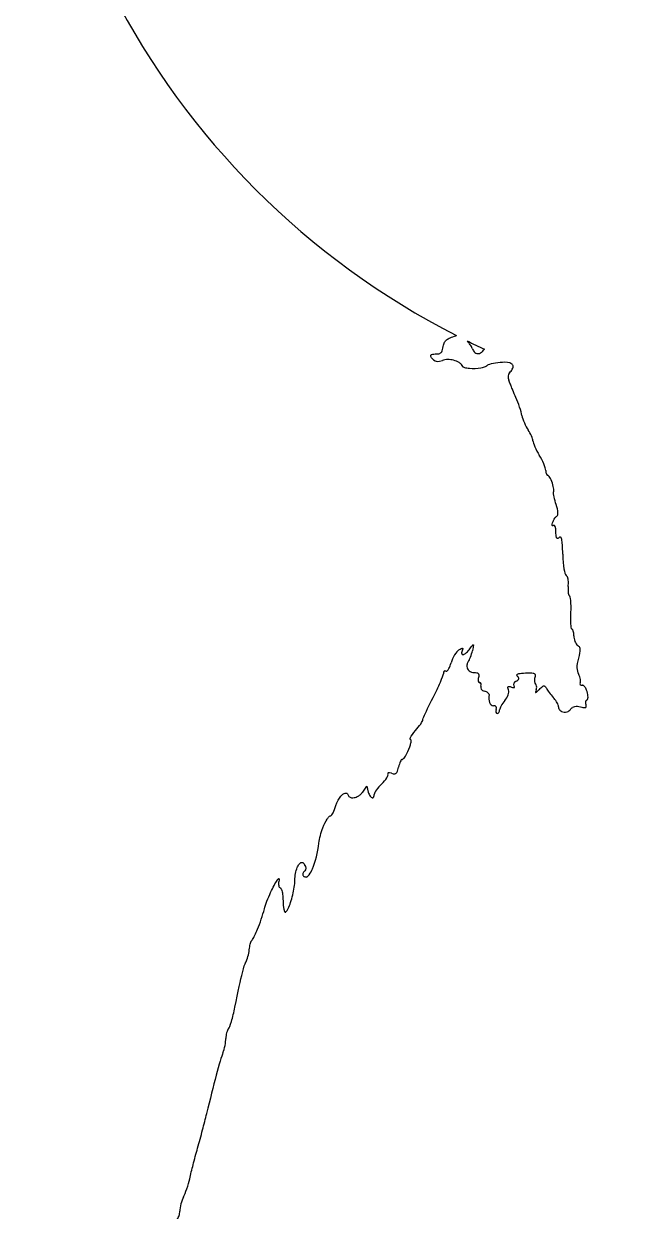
# Model space of a CAD drawing. Header units: millimetres. Extents: x -72 to 1, y -1 to 114.
# Drawn here: x -41.36 to -36.84, y 83.1 to 92.08 of the extents above; entities that cross this region are included whole.
import ezdxf

# ---------------------------------------------------------------- set-up
doc = ezdxf.new("R2010")
doc.units = ezdxf.units.MM
doc.header["$MEASUREMENT"] = 0

msp = doc.modelspace()

# ---------------------------------------------------------------- linework, layer by layer
for p, q in [((-38.0899, 89.7224), (-38.0845, 89.724)), ((-37.8765, 89.6195), (-37.8742, 89.6218)), ((-38.7946, 86.2709), (-38.7641, 86.3145)), ((-38.7641, 86.3145), (-38.7526, 86.2709))]:
    msp.add_line(p, q)
for start, end in [(-41.72332, 242.95613), (243.81221, 245.18932)]:
    msp.add_arc((-35.3564, 95.068), 6, start, end)
for centre, major_axis, ratio, start_param, end_param in [((-37.804, 89.7834), (0.1991, 0.1043), 0.20988, 3.038449, 3.251827), ((-37.9866, 89.6416), (-0.0215, 0.0356), 0.286158, 4.125029, 5.726137), ((-37.864, 90.1271), (0.3894, 0.5918), 0.233884, 3.093343, 3.454472), ((-37.7659, 89.5057), (0.0903, 0.0108), 0.145424, 1.424133, 3.024338), ((-37.6546, 89.4032), (-0.0191, 0.0474), 0.779393, 0.319367, 1.610135), ((-37.6237, 89.1958), (0.0335, -0.0947), 0.100799, 0.594293, 2.205612), ((-37.5556, 89.0676), (-0.0332, 0.0758), 0.204337, 0.73584, 2.342938), ((-37.5423, 88.9778), (0.0317, -0.0583), 0.237577, 0.408387, 2.018948), ((-37.4608, 88.852), (-0.0448, 0.0807), 0.166363, 0.287251, 1.893596), ((-37.4576, 88.7787), (0.0435, -0.0834), 0.198855, 0.360876, 1.973122), ((-37.3942, 88.7026), (-0.0006, 0.038), 0.441731, 1.534453, 3.13871), ((-37.85, 89.1234), (0.5236, -0.7648), 0.123258, 6.281659, 6.68753), ((-37.3564, 88.2118), (-0.0084, -0.0771), 0.275676, 1.946576, 3.355197), ((-37.2383, 88.1851), (0.0139, 0.2763), 0.151385, 2.006382, 3.058609), ((-37.2814, 87.8091), (-0.0211, -0.1027), 0.362636, 1.804577, 3.01101), ((-37.2242, 87.8224), (0.0076, 0.0669), 0.242101, 1.552789, 3.172478), ((-37.2372, 87.633), (-0.006, -0.1225), 0.135587, 1.551015, 3.151916), ((-37.2122, 87.4545), (0.0004, -0.0495), 0.283733, 1.537332, 3.145476), ((-37.1702, 87.4305), (-0.0145, 0.0538), 0.445376, 1.021949, 2.630473), ((-38.0901, 87.2728), (0.035, 0.0753), 0.295573, 0.423533, 2.030349), ((-37.9836, 87.315), (0.019, 0.0618), 0.1816, 3.5793, 5.177487), ((-38.26, 87.0203), (-0.0744, -0.1485), 0.081287, 1.383241, 2.984497), ((-38.1668, 87.1558), (-0.0079, 0.0314), 0.509176, 5.793593, 7.395964), ((-37.1708, 87.142), (0.0168, -0.0484), 0.316182, 0.248749, 1.864467), ((-37.9006, 87.1356), (-0.0122, -0.0373), 0.467554, 4.838371, 6.438065), ((-37.9193, 87.0718), (0.0153, 0.0244), 0.590283, 5.025936, 6.641235), ((-37.8418, 87.0683), (0.0605, 0.0099), 0.592248, 2.807319, 4.069662), ((-37.6155, 87.086), (0.0386, -0.0006), 0.702534, 2.085618, 3.568472), ((-37.4782, 87.125), (-0.006, -0.0387), 0.452646, 4.482053, 6.095931), ((-37.4989, 87.0551), (0.0089, 0.0335), 0.526942, 4.518538, 6.133081), ((-37.1241, 87.0958), (0.0284, 0.0085), 0.532829, 2.599348, 4.205475), ((-37.8749, 87.0177), (0.0365, -0.0108), 0.416969, 0.045694, 1.651918), ((-37.7802, 87.0216), (-0.035, -0.0962), 0.513238, 5.040283, 6.469605), ((-37.7493, 86.9948), (-0.0481, -0.0613), 0.549488, 1.478182, 2.783979), ((-37.3471, 86.9516), (-0.0301, 0.0429), 0.312301, 3.556973, 5.160849), ((-37.8947, 86.841), (0.1093, 0.0751), 0.317096, 5.850997, 6.715554), ((-37.768, 86.8935), (-0.0147, -0.0266), 0.540764, 4.959241, 6.577988), ((-37.7773, 86.891), (-0.001, -0.0252), 0.719288, 0.026615, 1.632111), ((-37.7216, 86.936), (0.0354, 0.05), 0.251067, 1.193397, 2.804027), ((-37.0917, 86.9379), (-0.0104, 0.0281), 0.577772, 6.27859, 7.879558), ((-38.3936, 86.7576), (-0.0532, -0.0625), 0.159571, 1.348926, 2.959466), ((-38.5092, 86.4604), (0.0137, 0.0571), 0.22854, 0.05115, 1.65393), ((-38.6583, 86.3531), (-0.0539, -0.0544), 0.266139, 1.464998, 3.081499), ((-38.5504, 86.3856), (0.0547, -0.028), 0.244692, 2.17158, 3.525382), ((-38.6516, 86.3067), (0.0539, 0.058), 0.216663, 1.306953, 2.916144), ((-39.0097, 86.1668), (-0.0255, -0.0747), 0.141783, 0.044624, 1.639517), ((-39.3261, 85.755), (0.1012, -0.0749), 0.355111, 6.141796, 7.019294), ((-39.409, 85.5867), (-0.007, -0.0417), 0.489542, 4.598514, 6.209479), ((-39.3765, 85.4601), (-0.0028, -0.0981), 0.204918, 4.84967, 6.361061), ((-39.6695, 85.0422), (-0.015, -0.0657), 0.167587, 0.550017, 2.158233), ((-39.78, 84.6175), (-0.0318, -0.1397), 0.100312, 0.15636, 1.773843), ((-39.8099, 84.4273), (0.0079, 0.055), 0.313595, 0.389693, 2.001695), ((-39.85, 84.3522), (-0.0159, -0.0745), 0.187025, 0.819032, 2.426698), ((-39.946, 83.8745), (0.1039, 0.4396), 0.04194, 0.270952, 1.662575), ((-40.1298, 83.2932), (-0.0307, -0.0992), 0.129878, 0.557989, 2.16367), ((-40.1498, 83.1506), (0.0199, 0.0749), 0.247703, 0.788833, 2.395886)]:
    msp.add_ellipse(centre, major_axis=major_axis, ratio=ratio, start_param=start_param, end_param=end_param)
for points, knots in [([(-38.1852, 89.6407), (-38.1827, 89.6545), (-38.1797, 89.6655), (-38.171, 89.6818), (-38.1661, 89.6877), (-38.153, 89.6983), (-38.1445, 89.7031), (-38.1209, 89.7131), (-38.1056, 89.7179), (-38.0899, 89.7224)], [0, 0, 0, 0, 0.00421918, 0.00421918, 0.00755973, 0.00755973, 0.01114658, 0.01114658, 0.0152225, 0.0152225, 0.0152225, 0.0152225]), ([(-38.2596, 89.5404), (-38.2678, 89.5485), (-38.2736, 89.5555), (-38.2781, 89.5637), (-38.2793, 89.5662), (-38.2801, 89.5703), (-38.2802, 89.5718), (-38.2797, 89.5745), (-38.2793, 89.5756), (-38.278, 89.5777), (-38.2771, 89.5786), (-38.2745, 89.5806), (-38.2726, 89.5815), (-38.2667, 89.5836), (-38.2618, 89.5843), (-38.2508, 89.5852), (-38.2444, 89.5852), (-38.2384, 89.585)], [0, 0, 0, 0, 0.00345773, 0.00345773, 0.0047735, 0.0047735, 0.00555529, 0.00555529, 0.00616822, 0.00616822, 0.00681425, 0.00681425, 0.00782092, 0.00782092, 0.00999199, 0.00999199, 0.01259142, 0.01259142, 0.01259142, 0.01259142]), ([(-38.2384, 89.585), (-38.2305, 89.5847), (-38.2238, 89.5852), (-38.2136, 89.588), (-38.2096, 89.5899), (-38.2025, 89.5954), (-38.1997, 89.5987), (-38.192, 89.6111), (-38.1883, 89.6235), (-38.1852, 89.6407)], [0, 0, 0, 0, 0.00237107, 0.00237107, 0.0041909, 0.0041909, 0.00592343, 0.00592343, 0.01000898, 0.01000898, 0.01000898, 0.01000898]), ([(-37.9663, 89.627), (-37.963, 89.6181), (-37.9584, 89.6091), (-37.9485, 89.5977), (-37.9441, 89.5941), (-37.935, 89.5895), (-37.9307, 89.5883), (-37.9216, 89.5877), (-37.917, 89.5883), (-37.9069, 89.5914), (-37.9016, 89.5943), (-37.8893, 89.6032), (-37.8824, 89.6106), (-37.8765, 89.6195)], [0, 0, 0, 0, 0.00285797, 0.00285797, 0.004554, 0.004554, 0.00592404, 0.00592404, 0.00730366, 0.00730366, 0.00910459, 0.00910459, 0.01186, 0.01186, 0.01186, 0.01186]), ([(-38.0387, 89.4914), (-38.0406, 89.4961), (-38.0433, 89.5004), (-38.0517, 89.5104), (-38.0583, 89.5156), (-38.0769, 89.5273), (-38.0914, 89.5333), (-38.1212, 89.5409), (-38.1363, 89.543), (-38.1657, 89.5428), (-38.1797, 89.5406), (-38.1919, 89.536)], [0, 0, 0, 0, 0.00151197, 0.00151197, 0.00391121, 0.00391121, 0.0080822, 0.0080822, 0.0118887, 0.0118887, 0.01570102, 0.01570102, 0.01570102, 0.01570102]), ([(-37.8558, 89.4964), (-37.8568, 89.4949), (-37.8582, 89.4936), (-37.8624, 89.4901), (-37.8661, 89.4883), (-37.8778, 89.4832), (-37.889, 89.4803), (-37.9281, 89.4737), (-37.9605, 89.4724), (-38.0007, 89.4755), (-38.0126, 89.4774), (-38.0254, 89.4814), (-38.0296, 89.483), (-38.0343, 89.4859), (-38.0355, 89.4869), (-38.0375, 89.489), (-38.0383, 89.4901), (-38.0387, 89.4914)], [0, 0, 0, 0, 0.00054261, 0.00054261, 0.00165502, 0.00165502, 0.00437739, 0.00437739, 0.00995433, 0.00995433, 0.01277401, 0.01277401, 0.01394765, 0.01394765, 0.01440978, 0.01440978, 0.0148038, 0.0148038, 0.0148038, 0.0148038]), ([(-37.6844, 89.4435), (-37.6767, 89.4512), (-37.6688, 89.4603), (-37.6608, 89.4746), (-37.6585, 89.48), (-37.657, 89.4888), (-37.657, 89.4922), (-37.6585, 89.4984), (-37.6597, 89.5011), (-37.6633, 89.5061), (-37.6657, 89.5084), (-37.6727, 89.5133), (-37.6778, 89.5154), (-37.7051, 89.5238), (-37.7359, 89.5221), (-37.7543, 89.5202)], [0, 0, 0, 0, 0.00324948, 0.00324948, 0.00491378, 0.00491378, 0.00594452, 0.00594452, 0.00682557, 0.00682557, 0.00781495, 0.00781495, 0.00939681, 0.00939681, 0.01639156, 0.01639156, 0.01639156, 0.01639156]), ([(-37.6726, 89.3416), (-37.6736, 89.345), (-37.6769, 89.3534), (-37.6821, 89.3661), (-37.6866, 89.3769), (-37.6908, 89.3865)], [0, 0, 0, 0, 0.001047209, 0.001047209, 0.003947623, 0.003947623, 0.003947623, 0.003947623]), ([(-37.6358, 89.2546), (-37.644, 89.2734), (-37.653, 89.294), (-37.6622, 89.3158), (-37.6714, 89.3377), (-37.6726, 89.3416)], [0, 0, 0, 0, 0.006141821, 0.006141821, 0.007404796, 0.007404796, 0.007404796, 0.007404796]), ([(-37.3513, 88.5391), (-37.3502, 88.5434), (-37.35, 88.5484), (-37.3503, 88.5646), (-37.3529, 88.5795), (-37.3614, 88.6119), (-37.3678, 88.6294), (-37.3767, 88.6471), (-37.3803, 88.6537), (-37.3858, 88.6602), (-37.3874, 88.6619), (-37.3899, 88.6635), (-37.3907, 88.6639), (-37.3922, 88.6645), (-37.3929, 88.6646), (-37.3937, 88.6646)], [0, 0, 0, 0, 0.00132979, 0.00132979, 0.00486913, 0.00486913, 0.00894684, 0.00894684, 0.01033363, 0.01033363, 0.01079827, 0.01079827, 0.01098492, 0.01098492, 0.01114825, 0.01114825, 0.01114825, 0.01114825]), ([(-37.3316, 88.4457), (-37.3377, 88.4644), (-37.3435, 88.4851), (-37.3489, 88.5107), (-37.3504, 88.5188), (-37.3517, 88.53), (-37.3521, 88.5358), (-37.3513, 88.5391)], [0, 0, 0, 0, 0.005895303, 0.005895303, 0.008102641, 0.008102641, 0.009440796, 0.009440796, 0.009440796, 0.009440796]), ([(-37.3527, 88.2876), (-37.354, 88.2868), (-37.3554, 88.286), (-37.3576, 88.2854), (-37.3584, 88.2853), (-37.3597, 88.2854), (-37.3602, 88.2855), (-37.361, 88.2859), (-37.3613, 88.2862), (-37.362, 88.2869), (-37.3622, 88.2874), (-37.3628, 88.2887), (-37.3629, 88.2897), (-37.3632, 88.2928), (-37.3629, 88.2952), (-37.3616, 88.3032), (-37.3591, 88.3107), (-37.3522, 88.3263), (-37.3477, 88.3345), (-37.3376, 88.3487), (-37.3321, 88.3548), (-37.3266, 88.3585)], [0, 0, 0, 0, 0.000448975, 0.000448975, 0.000679263, 0.000679263, 0.000826969, 0.000826969, 0.000957811, 0.000957811, 0.00111689, 0.00111689, 0.001390421, 0.001390421, 0.002039858, 0.002039858, 0.003815081, 0.003815081, 0.005637623, 0.005637623, 0.007477097, 0.007477097, 0.007477097, 0.007477097]), ([(-37.3094, 88.1963), (-37.3132, 88.1932), (-37.3165, 88.191), (-37.3205, 88.1898), (-37.3216, 88.1896), (-37.3235, 88.1897), (-37.3243, 88.1899), (-37.3258, 88.1907), (-37.3264, 88.1912), (-37.3278, 88.1927), (-37.3285, 88.1938), (-37.33, 88.197), (-37.3308, 88.1997), (-37.3329, 88.211), (-37.3336, 88.2225), (-37.3336, 88.2379)], [0, 0, 0, 0, 0.001487373, 0.001487373, 0.002038255, 0.002038255, 0.002441742, 0.002441742, 0.002848877, 0.002848877, 0.003457448, 0.003457448, 0.004608273, 0.004608273, 0.00720545, 0.00720545, 0.00720545, 0.00720545]), ([(-37.2821, 88.0704), (-37.2833, 88.1276), (-37.2854, 88.163), (-37.2905, 88.1864), (-37.2917, 88.1905), (-37.294, 88.1954), (-37.2949, 88.1969), (-37.2966, 88.1988), (-37.2974, 88.1994), (-37.2991, 88.2002), (-37.2998, 88.2004), (-37.3015, 88.2005), (-37.3024, 88.2003), (-37.3051, 88.1995), (-37.3071, 88.1982), (-37.3094, 88.1963)], [0, 0, 0, 0, 0.01715587, 0.01715587, 0.02096092, 0.02096092, 0.02292184, 0.02292184, 0.02414838, 0.02414838, 0.02513858, 0.02513858, 0.02620845, 0.02620845, 0.02862113, 0.02862113, 0.02862113, 0.02862113]), ([(-37.2127, 87.504), (-37.2129, 87.504), (-37.2131, 87.504), (-37.2136, 87.5042), (-37.2138, 87.5044), (-37.2144, 87.5049), (-37.2147, 87.5053), (-37.2156, 87.5067), (-37.2162, 87.508), (-37.2181, 87.5139), (-37.2191, 87.5207), (-37.2224, 87.5486), (-37.2229, 87.5868), (-37.2207, 87.6298)], [0, 0, 0, 0, 0.000067198, 0.000067198, 0.000149728, 0.000149728, 0.000296203, 0.000296203, 0.000656077, 0.000656077, 0.001950898, 0.001950898, 0.007567687, 0.007567687, 0.007567687, 0.007567687]), ([(-38.0673, 87.3456), (-38.0607, 87.3498), (-38.0545, 87.3535), (-38.0464, 87.3573), (-38.0439, 87.3582), (-38.0415, 87.3584), (-38.0409, 87.3584), (-38.04, 87.3581), (-38.0397, 87.358), (-38.0391, 87.3576), (-38.0389, 87.3573), (-38.0386, 87.3567), (-38.0384, 87.3563), (-38.0382, 87.3552), (-38.0382, 87.3544), (-38.0385, 87.3505), (-38.04, 87.3457), (-38.0424, 87.3393)], [0, 0, 0, 0, 0.002354159, 0.002354159, 0.003988441, 0.003988441, 0.004479928, 0.004479928, 0.004796347, 0.004796347, 0.005079323, 0.005079323, 0.005434949, 0.005434949, 0.006063449, 0.006063449, 0.008484958, 0.008484958, 0.008484958, 0.008484958]), ([(-38.0424, 87.3393), (-38.0442, 87.3347), (-38.0459, 87.3292), (-38.0465, 87.3221), (-38.0465, 87.3198), (-38.0456, 87.3165), (-38.0451, 87.3154), (-38.0438, 87.3136), (-38.0431, 87.3129), (-38.0414, 87.3119), (-38.0404, 87.3116), (-38.038, 87.3111), (-38.0365, 87.3112), (-38.0323, 87.3118), (-38.0294, 87.3128), (-38.0216, 87.3164), (-38.0156, 87.3205), (-38.0011, 87.333), (-37.9924, 87.3425), (-37.9841, 87.3542)], [0, 0, 0, 0, 0.001492181, 0.001492181, 0.002142861, 0.002142861, 0.002518881, 0.002518881, 0.002815645, 0.002815645, 0.003120165, 0.003120165, 0.003557421, 0.003557421, 0.004396479, 0.004396479, 0.006140127, 0.006140127, 0.008358514, 0.008358514, 0.008358514, 0.008358514]), ([(-37.9841, 87.3542), (-37.9763, 87.365), (-37.9705, 87.3731), (-37.964, 87.381), (-37.9623, 87.383), (-37.9604, 87.3845), (-37.9599, 87.3847), (-37.9593, 87.385), (-37.9591, 87.385), (-37.9588, 87.385), (-37.9587, 87.385), (-37.9584, 87.3849), (-37.9583, 87.3848), (-37.9581, 87.3846), (-37.958, 87.3845), (-37.9578, 87.384), (-37.9577, 87.3837), (-37.9575, 87.3826), (-37.9575, 87.3816), (-37.9578, 87.374), (-37.9606, 87.3606), (-37.965, 87.3396)], [0, 0, 0, 0, 0.00400102, 0.00400102, 0.00612465, 0.00612465, 0.00696633, 0.00696633, 0.00735774, 0.00735774, 0.00762037, 0.00762037, 0.00786412, 0.00786412, 0.00818358, 0.00818358, 0.00876748, 0.00876748, 0.0100777, 0.0100777, 0.01698347, 0.01698347, 0.01698347, 0.01698347]), ([(-37.1613, 87.2834), (-37.1527, 87.3144), (-37.1487, 87.3343), (-37.1504, 87.3545), (-37.1517, 87.3594), (-37.1556, 87.367), (-37.1577, 87.3699), (-37.1629, 87.3754), (-37.166, 87.3781), (-37.1692, 87.3804)], [0, 0, 0, 0, 0.0096504, 0.0096504, 0.01362191, 0.01362191, 0.0165393, 0.0165393, 0.01975907, 0.01975907, 0.01975907, 0.01975907]), ([(-38.1663, 87.1854), (-38.1656, 87.185), (-38.1649, 87.1848), (-38.1634, 87.1845), (-38.1627, 87.1846), (-38.1609, 87.185), (-38.1598, 87.1854), (-38.1571, 87.187), (-38.1553, 87.1885), (-38.1505, 87.1935), (-38.147, 87.1986), (-38.1371, 87.216), (-38.1308, 87.2312), (-38.1255, 87.2486)], [0, 0, 0, 0, 0.000229828, 0.000229828, 0.000458767, 0.000458767, 0.000782621, 0.000782621, 0.001418471, 0.001418471, 0.002867546, 0.002867546, 0.005442966, 0.005442966, 0.005442966, 0.005442966]), ([(-37.9961, 87.2576), (-38.0005, 87.252), (-38.0039, 87.2456), (-38.0076, 87.2327), (-38.0081, 87.2266), (-38.0066, 87.2144), (-38.0048, 87.2086), (-37.9988, 87.1976), (-37.9946, 87.1926), (-37.9845, 87.1842), (-37.9787, 87.181), (-37.9655, 87.1764), (-37.9583, 87.1752), (-37.9509, 87.1752)], [0, 0, 0, 0, 0.00216469, 0.00216469, 0.00402615, 0.00402615, 0.00585127, 0.00585127, 0.00780821, 0.00780821, 0.00979763, 0.00979763, 0.01200009, 0.01200009, 0.01200009, 0.01200009]), ([(-37.161, 87.1611), (-37.1683, 87.1771), (-37.1721, 87.1929), (-37.1732, 87.231), (-37.1694, 87.2542), (-37.1613, 87.2834)], [0, 0, 0, 0, 0.00529044, 0.00529044, 0.01145703, 0.01145703, 0.01145703, 0.01145703]), ([(-37.9509, 87.1752), (-37.9437, 87.1752), (-37.9369, 87.1748), (-37.9282, 87.1726), (-37.9256, 87.1714), (-37.9218, 87.1689), (-37.9204, 87.1675), (-37.9183, 87.1642), (-37.9176, 87.1623), (-37.9166, 87.1577), (-37.9165, 87.1546), (-37.9171, 87.1469), (-37.9181, 87.1419), (-37.9195, 87.1365)], [0, 0, 0, 0, 0.002148957, 0.002148957, 0.00338703, 0.00338703, 0.004349912, 0.004349912, 0.005295268, 0.005295268, 0.006645847, 0.006645847, 0.008492768, 0.008492768, 0.008492768, 0.008492768]), ([(-37.623, 87.1453), (-37.6252, 87.1479), (-37.6267, 87.1503), (-37.628, 87.1536), (-37.6284, 87.1549), (-37.6284, 87.157), (-37.6282, 87.1579), (-37.6275, 87.1596), (-37.627, 87.1603), (-37.6255, 87.162), (-37.6243, 87.1628), (-37.621, 87.1647), (-37.618, 87.1658), (-37.6038, 87.1695), (-37.5871, 87.1711), (-37.5632, 87.172)], [0, 0, 0, 0, 0.001028403, 0.001028403, 0.00157788, 0.00157788, 0.001979047, 0.001979047, 0.002382403, 0.002382403, 0.002980631, 0.002980631, 0.004098385, 0.004098385, 0.007259659, 0.007259659, 0.007259659, 0.007259659]), ([(-37.5632, 87.172), (-37.536, 87.1731), (-37.5181, 87.1731), (-37.5034, 87.1701), (-37.5005, 87.1691), (-37.4966, 87.1669), (-37.4951, 87.1658), (-37.4929, 87.1631), (-37.4922, 87.1617), (-37.4911, 87.1583), (-37.4909, 87.1562), (-37.491, 87.1491), (-37.4922, 87.1433), (-37.4939, 87.1365)], [0, 0, 0, 0, 0.00816333, 0.00816333, 0.01077706, 0.01077706, 0.01266132, 0.01266132, 0.01426693, 0.01426693, 0.01621229, 0.01621229, 0.02040098, 0.02040098, 0.02040098, 0.02040098]), ([(-37.6924, 87.0429), (-37.6946, 87.0498), (-37.6959, 87.0553), (-37.6964, 87.0613), (-37.6964, 87.063), (-37.6959, 87.0655), (-37.6956, 87.0665), (-37.6947, 87.0679), (-37.6941, 87.0685), (-37.6929, 87.0693), (-37.6922, 87.0696), (-37.6902, 87.0701), (-37.6889, 87.0702), (-37.6835, 87.0699), (-37.6777, 87.0683), (-37.6701, 87.0654)], [0, 0, 0, 0, 0.002168821, 0.002168821, 0.003116308, 0.003116308, 0.003719597, 0.003719597, 0.004177851, 0.004177851, 0.004655432, 0.004655432, 0.005408639, 0.005408639, 0.007965894, 0.007965894, 0.007965894, 0.007965894]), ([(-37.6701, 87.0654), (-37.6654, 87.0636), (-37.6603, 87.0619), (-37.6538, 87.0606), (-37.6518, 87.0605), (-37.6496, 87.0608), (-37.6489, 87.061), (-37.6479, 87.0615), (-37.6475, 87.0618), (-37.647, 87.0624), (-37.6468, 87.0628), (-37.6465, 87.0637), (-37.6464, 87.0642), (-37.6464, 87.0657), (-37.6467, 87.0667), (-37.6477, 87.07), (-37.6492, 87.0727), (-37.6508, 87.0753)], [0, 0, 0, 0, 0.001539022, 0.001539022, 0.002392208, 0.002392208, 0.002770138, 0.002770138, 0.003016798, 0.003016798, 0.003239528, 0.003239528, 0.003518517, 0.003518517, 0.0040287, 0.0040287, 0.005408512, 0.005408512, 0.005408512, 0.005408512]), ([(-37.6341, 87.1099), (-37.6287, 87.112), (-37.6244, 87.1142), (-37.6195, 87.118), (-37.6178, 87.1197), (-37.6157, 87.1231), (-37.6151, 87.1246), (-37.6146, 87.1278), (-37.6147, 87.1294), (-37.6155, 87.1334), (-37.6165, 87.1356), (-37.6191, 87.1404), (-37.6211, 87.1429), (-37.623, 87.1453)], [0, 0, 0, 0, 0.001744176, 0.001744176, 0.002765465, 0.002765465, 0.003491519, 0.003491519, 0.004207803, 0.004207803, 0.00525767, 0.00525767, 0.006602502, 0.006602502, 0.006602502, 0.006602502]), ([(-37.459, 87.0474), (-37.4497, 87.0566), (-37.4426, 87.0634), (-37.4332, 87.0707), (-37.4301, 87.0726), (-37.426, 87.0738), (-37.4246, 87.074), (-37.422, 87.0737), (-37.4209, 87.0733), (-37.4185, 87.0721), (-37.4172, 87.0711), (-37.4119, 87.0658), (-37.4077, 87.0589), (-37.4021, 87.0491)], [0, 0, 0, 0, 0.00392923, 0.00392923, 0.00655047, 0.00655047, 0.00779532, 0.00779532, 0.00887903, 0.00887903, 0.01023993, 0.01023993, 0.01457074, 0.01457074, 0.01457074, 0.01457074]), ([(-37.102, 86.966), (-37.1005, 86.9666), (-37.0992, 86.9674), (-37.0967, 86.9696), (-37.0957, 86.971), (-37.0935, 86.975), (-37.0926, 86.9778), (-37.091, 86.9858), (-37.0908, 86.992), (-37.0923, 87.0122), (-37.096, 87.0276), (-37.1056, 87.0515), (-37.1107, 87.0608), (-37.1187, 87.0706), (-37.1216, 87.0735), (-37.1262, 87.0764), (-37.1278, 87.0772), (-37.1308, 87.0782), (-37.1323, 87.0785), (-37.1339, 87.0785)], [0, 0, 0, 0, 0.00046418, 0.00046418, 0.00099334, 0.00099334, 0.00183627, 0.00183627, 0.0034279, 0.0034279, 0.00656495, 0.00656495, 0.00892231, 0.00892231, 0.00996844, 0.00996844, 0.01041996, 0.01041996, 0.01084149, 0.01084149, 0.01084149, 0.01084149]), ([(-38.3395, 86.8175), (-38.3395, 86.8184), (-38.3393, 86.8195), (-38.3379, 86.8254), (-38.3349, 86.8335), (-38.3203, 86.8701), (-38.2932, 86.927), (-38.2621, 86.9867)], [0, 0, 0, 0, 0.00025501, 0.00025501, 0.001536183, 0.001536183, 0.008445112, 0.008445112, 0.008445112, 0.008445112]), ([(-37.4832, 87.044), (-37.486, 87.0369), (-37.4878, 87.0315), (-37.4888, 87.0267), (-37.489, 87.0254), (-37.4889, 87.0241), (-37.4888, 87.0238), (-37.4886, 87.0235), (-37.4885, 87.0233), (-37.4883, 87.0231), (-37.4881, 87.0231), (-37.4878, 87.023), (-37.4877, 87.0229), (-37.4872, 87.0229), (-37.4869, 87.023), (-37.4859, 87.0233), (-37.4852, 87.0237), (-37.4822, 87.0256), (-37.4792, 87.0281), (-37.4704, 87.0361), (-37.4643, 87.0421), (-37.459, 87.0474)], [0, 0, 0, 0, 0.002292925, 0.002292925, 0.003070554, 0.003070554, 0.003280621, 0.003280621, 0.003412019, 0.003412019, 0.003525455, 0.003525455, 0.003658544, 0.003658544, 0.003890456, 0.003890456, 0.004455087, 0.004455087, 0.006160074, 0.006160074, 0.008256858, 0.008256858, 0.008256858, 0.008256858]), ([(-37.4021, 87.0491), (-37.3965, 87.0395), (-37.3877, 87.0267), (-37.3689, 87.0022), (-37.3581, 86.9891), (-37.3481, 86.9786)], [0, 0, 0, 0, 0.003327096, 0.003327096, 0.006405163, 0.006405163, 0.006405163, 0.006405163]), ([(-37.3142, 86.9161), (-37.3142, 86.9109), (-37.3133, 86.9059), (-37.3094, 86.8967), (-37.3068, 86.8928), (-37.2998, 86.8855), (-37.2954, 86.8824), (-37.2846, 86.8773), (-37.2781, 86.8756), (-37.2641, 86.8744), (-37.2566, 86.8752), (-37.2445, 86.8791), (-37.2398, 86.8815), (-37.231, 86.8877), (-37.2271, 86.8915), (-37.2238, 86.896)], [0, 0, 0, 0, 0.00156067, 0.00156067, 0.00298408, 0.00298408, 0.00458859, 0.00458859, 0.00657327, 0.00657327, 0.00879701, 0.00879701, 0.01036367, 0.01036367, 0.01201708, 0.01201708, 0.01201708, 0.01201708]), ([(-37.2238, 86.896), (-37.2189, 86.9028), (-37.2135, 86.9081), (-37.202, 86.9155), (-37.1961, 86.9176), (-37.1837, 86.9199), (-37.1773, 86.9199), (-37.1635, 86.9188), (-37.1557, 86.9173), (-37.1483, 86.9154)], [0, 0, 0, 0, 0.002506576, 0.002506576, 0.004716268, 0.004716268, 0.006872592, 0.006872592, 0.00950479, 0.00950479, 0.00950479, 0.00950479]), ([(-37.1483, 86.9154), (-37.1351, 86.9121), (-37.1253, 86.9102), (-37.1151, 86.9098), (-37.1126, 86.91), (-37.1094, 86.9109), (-37.1083, 86.9113), (-37.1066, 86.9125), (-37.106, 86.9132), (-37.1051, 86.9147), (-37.1049, 86.9155), (-37.1044, 86.9177), (-37.1045, 86.9191), (-37.105, 86.9234), (-37.106, 86.9269), (-37.1076, 86.9312)], [0, 0, 0, 0, 0.00408321, 0.00408321, 0.00596605, 0.00596605, 0.00701571, 0.00701571, 0.00778608, 0.00778608, 0.00856839, 0.00856839, 0.00977193, 0.00977193, 0.01240059, 0.01240059, 0.01240059, 0.01240059]), ([(-38.4325, 86.6679), (-38.433, 86.668), (-38.4335, 86.6683), (-38.4344, 86.669), (-38.4347, 86.6695), (-38.4352, 86.6705), (-38.4354, 86.6711), (-38.4357, 86.6729), (-38.4356, 86.674), (-38.4351, 86.6778), (-38.434, 86.6808), (-38.4275, 86.6961), (-38.4141, 86.7152), (-38.3955, 86.7356)], [0, 0, 0, 0, 0.000177198, 0.000177198, 0.000335011, 0.000335011, 0.000527613, 0.000527613, 0.000862374, 0.000862374, 0.001679949, 0.001679949, 0.005851053, 0.005851053, 0.005851053, 0.005851053]), ([(-38.4962, 86.5176), (-38.4954, 86.5176), (-38.4946, 86.5178), (-38.4925, 86.5185), (-38.4911, 86.5193), (-38.4872, 86.5221), (-38.4844, 86.5251), (-38.4756, 86.5356), (-38.4683, 86.5475), (-38.4501, 86.5826), (-38.4396, 86.6081), (-38.4315, 86.6359), (-38.4287, 86.6468), (-38.4281, 86.6582), (-38.4282, 86.6613), (-38.4293, 86.6647), (-38.4297, 86.6656), (-38.4306, 86.6667), (-38.431, 86.667), (-38.4317, 86.6675), (-38.4321, 86.6677), (-38.4325, 86.6679)], [0, 0, 0, 0, 0.00024584, 0.00024584, 0.00067175, 0.00067175, 0.00171325, 0.00171325, 0.00481736, 0.00481736, 0.00966652, 0.00966652, 0.01128877, 0.01128877, 0.01183044, 0.01183044, 0.01204025, 0.01204025, 0.01213272, 0.01213272, 0.01222385, 0.01222385, 0.01222385, 0.01222385]), ([(-38.5757, 86.4125), (-38.5676, 86.4099), (-38.561, 86.4085), (-38.5522, 86.4086), (-38.5493, 86.4092), (-38.5444, 86.4113), (-38.5423, 86.4127), (-38.5383, 86.4167), (-38.5364, 86.4194), (-38.5302, 86.4312), (-38.5268, 86.4433), (-38.5234, 86.4588)], [0, 0, 0, 0, 0.00254381, 0.00254381, 0.00398357, 0.00398357, 0.00529405, 0.00529405, 0.00684448, 0.00684448, 0.01058025, 0.01058025, 0.01058025, 0.01058025]), ([(-38.9974, 86.1683), (-38.9879, 86.1973), (-38.9736, 86.2222), (-38.9523, 86.2469), (-38.9455, 86.253), (-38.9354, 86.2595), (-38.9312, 86.2617), (-38.9244, 86.2633), (-38.9217, 86.2635), (-38.9171, 86.2629), (-38.9151, 86.2622), (-38.9115, 86.26), (-38.91, 86.2586), (-38.9065, 86.2542), (-38.905, 86.251), (-38.904, 86.2478)], [0, 0, 0, 0, 0.00915956, 0.00915956, 0.01332087, 0.01332087, 0.01572903, 0.01572903, 0.01717155, 0.01717155, 0.01830691, 0.01830691, 0.01948103, 0.01948103, 0.02133243, 0.02133243, 0.02133243, 0.02133243]), ([(-38.904, 86.2478), (-38.9028, 86.2442), (-38.901, 86.241), (-38.8962, 86.2355), (-38.8935, 86.2334), (-38.8866, 86.2298), (-38.8825, 86.2286), (-38.8719, 86.2271), (-38.8653, 86.2275), (-38.8491, 86.2304), (-38.8388, 86.2342), (-38.8223, 86.2437), (-38.816, 86.2482), (-38.8045, 86.2585), (-38.7992, 86.2644), (-38.7946, 86.2709)], [0, 0, 0, 0, 0.00113177, 0.00113177, 0.00217631, 0.00217631, 0.00344802, 0.00344802, 0.00537628, 0.00537628, 0.00834824, 0.00834824, 0.01031649, 0.01031649, 0.01236391, 0.01236391, 0.01236391, 0.01236391]), ([(-38.7526, 86.2709), (-38.7492, 86.2582), (-38.7443, 86.2479), (-38.7357, 86.2362), (-38.7324, 86.2329), (-38.727, 86.2293), (-38.7249, 86.2283), (-38.7214, 86.2276), (-38.7199, 86.2275), (-38.7172, 86.2279), (-38.716, 86.2284), (-38.7137, 86.2298), (-38.7127, 86.2308), (-38.7106, 86.2336), (-38.7097, 86.2356), (-38.7073, 86.2426), (-38.7069, 86.2484), (-38.7069, 86.2528)], [0, 0, 0, 0, 0.00395501, 0.00395501, 0.00626133, 0.00626133, 0.00778789, 0.00778789, 0.00887945, 0.00887945, 0.00983033, 0.00983033, 0.01086338, 0.01086338, 0.01241482, 0.01241482, 0.01631452, 0.01631452, 0.01631452, 0.01631452]), ([(-39.1254, 85.8842), (-39.1214, 85.9203), (-39.1095, 85.963), (-39.0852, 86.0258), (-39.0742, 86.0487), (-39.0593, 86.0719), (-39.0539, 86.0794), (-39.0461, 86.0868), (-39.0437, 86.0888), (-39.0401, 86.0907), (-39.039, 86.0912), (-39.0368, 86.0918), (-39.0358, 86.092), (-39.0348, 86.092)], [0, 0, 0, 0, 0.01089554, 0.01089554, 0.0183459, 0.0183459, 0.02133041, 0.02133041, 0.02242297, 0.02242297, 0.02287277, 0.02287277, 0.02327212, 0.02327212, 0.02327212, 0.02327212]), ([(-39.2222, 85.6278), (-39.2206, 85.6278), (-39.2189, 85.6281), (-39.215, 85.6295), (-39.2128, 85.6309), (-39.2066, 85.6357), (-39.2026, 85.6402), (-39.1888, 85.6587), (-39.1797, 85.6782), (-39.153, 85.7402), (-39.1331, 85.814), (-39.1254, 85.8842)], [0, 0, 0, 0, 0.00049392, 0.00049392, 0.00124769, 0.00124769, 0.00285614, 0.00285614, 0.00818459, 0.00818459, 0.03133337, 0.03133337, 0.03133337, 0.03133337]), ([(-39.3069, 85.6014), (-39.3067, 85.6393), (-39.2997, 85.6738), (-39.2852, 85.7089), (-39.2804, 85.7175), (-39.2723, 85.7279), (-39.2687, 85.7317), (-39.2622, 85.7359), (-39.2595, 85.7372), (-39.2545, 85.7382), (-39.2524, 85.7382), (-39.248, 85.7374), (-39.2459, 85.7365), (-39.242, 85.734), (-39.2401, 85.7324), (-39.2365, 85.7285), (-39.2348, 85.7261), (-39.2333, 85.7237)], [0, 0, 0, 0, 0.01139264, 0.01139264, 0.01610022, 0.01610022, 0.01888577, 0.01888577, 0.02053112, 0.02053112, 0.02179557, 0.02179557, 0.02308153, 0.02308153, 0.02444585, 0.02444585, 0.02609514, 0.02609514, 0.02609514, 0.02609514]), ([(-39.2296, 85.6759), (-39.2352, 85.6724), (-39.2394, 85.6685), (-39.2449, 85.6609), (-39.2466, 85.6573), (-39.2481, 85.651), (-39.2482, 85.6481), (-39.2474, 85.6427), (-39.2465, 85.6404), (-39.2438, 85.6361), (-39.2421, 85.6343), (-39.2377, 85.6311), (-39.2349, 85.6298), (-39.2289, 85.6281), (-39.2255, 85.6278), (-39.2222, 85.6278)], [0, 0, 0, 0, 0.00195552, 0.00195552, 0.003562293, 0.003562293, 0.004869045, 0.004869045, 0.005998379, 0.005998379, 0.007125798, 0.007125798, 0.008470456, 0.008470456, 0.009951927, 0.009951927, 0.009951927, 0.009951927]), ([(-39.5377, 85.386), (-39.5291, 85.4202), (-39.5101, 85.468), (-39.4724, 85.5495), (-39.454, 85.5841), (-39.439, 85.6059), (-39.436, 85.6099), (-39.4321, 85.6139), (-39.4309, 85.6149), (-39.4294, 85.6156), (-39.4291, 85.6157), (-39.4284, 85.6157), (-39.4282, 85.6157), (-39.4278, 85.6156), (-39.4276, 85.6155), (-39.4273, 85.6152), (-39.4271, 85.615), (-39.4267, 85.6144), (-39.4266, 85.614), (-39.4262, 85.6125), (-39.4262, 85.6113), (-39.4263, 85.6058), (-39.4274, 85.5998), (-39.4285, 85.5948)], [0, 0, 0, 0, 0.01058518, 0.01058518, 0.01996779, 0.01996779, 0.0218124, 0.0218124, 0.022649, 0.022649, 0.0229091, 0.0229091, 0.0230748, 0.0230748, 0.0232204, 0.0232204, 0.02339338, 0.02339338, 0.02369469, 0.02369469, 0.02442828, 0.02442828, 0.02702918, 0.02702918, 0.02702918, 0.02702918]), ([(-39.4174, 85.5454), (-39.4167, 85.5451), (-39.416, 85.5448), (-39.4144, 85.5435), (-39.4134, 85.5424), (-39.4108, 85.5387), (-39.4092, 85.5353), (-39.4047, 85.5236), (-39.402, 85.5112), (-39.3978, 85.4807), (-39.3968, 85.4636), (-39.3968, 85.4472)], [0, 0, 0, 0, 0.000228227, 0.000228227, 0.000625454, 0.000625454, 0.001596069, 0.001596069, 0.004400259, 0.004400259, 0.007490315, 0.007490315, 0.007490315, 0.007490315]), ([(-39.3778, 85.3622), (-39.3767, 85.3626), (-39.3757, 85.3632), (-39.3728, 85.3653), (-39.3709, 85.3673), (-39.3647, 85.3752), (-39.3603, 85.3836), (-39.3453, 85.4153), (-39.3328, 85.4533), (-39.3137, 85.5317), (-39.307, 85.572), (-39.3069, 85.6014)], [0, 0, 0, 0, 0.00034291, 0.00034291, 0.00107582, 0.00107582, 0.0033542, 0.0033542, 0.01165098, 0.01165098, 0.01995529, 0.01995529, 0.01995529, 0.01995529]), ([(-39.6355, 85.1441), (-39.6324, 85.1472), (-39.6292, 85.1518), (-39.6161, 85.1724), (-39.6028, 85.2002), (-39.57, 85.2795), (-39.5497, 85.3377), (-39.5377, 85.386)], [0, 0, 0, 0, 0.00130939, 0.00130939, 0.00638333, 0.00638333, 0.0136391, 0.0136391, 0.0136391, 0.0136391]), ([(-39.652, 85.0765), (-39.6501, 85.0924), (-39.6474, 85.1079), (-39.6431, 85.1253), (-39.6416, 85.131), (-39.6392, 85.1375), (-39.6384, 85.1394), (-39.637, 85.1421), (-39.6363, 85.1434), (-39.6355, 85.1441)], [0, 0, 0, 0, 0.004813164, 0.004813164, 0.006764657, 0.006764657, 0.007459398, 0.007459398, 0.007945749, 0.007945749, 0.007945749, 0.007945749]), ([(-39.7598, 84.6425), (-39.735, 84.7626), (-39.7164, 84.8512), (-39.6924, 84.9501), (-39.6856, 84.9681), (-39.6766, 84.9849)], [0, 0, 0, 0, 0.03679682, 0.03679682, 0.07116368, 0.07116368, 0.07116368, 0.07116368]), ([(-40.042, 83.5773), (-40.0299, 83.62), (-40.0165, 83.67), (-39.9949, 83.7528), (-39.9825, 83.8014), (-39.9738, 83.8385)], [0, 0, 0, 0, 0.01330684, 0.01330684, 0.02511049, 0.02511049, 0.02511049, 0.02511049]), ([(-40.1019, 83.3453), (-40.0956, 83.3745), (-40.0846, 83.4182), (-40.0659, 83.4905), (-40.0535, 83.5366), (-40.042, 83.5773)], [0, 0, 0, 0, 0.00898166, 0.00898166, 0.02087721, 0.02087721, 0.02087721, 0.02087721]), ([(-40.3032, 82.951), (-40.2832, 82.957), (-40.2643, 82.967), (-40.2266, 82.995), (-40.2089, 83.0144), (-40.1905, 83.0453), (-40.1856, 83.0559), (-40.1789, 83.0774), (-40.177, 83.0882), (-40.177, 83.099)], [0, 0, 0, 0, 0.00626886, 0.00626886, 0.01405028, 0.01405028, 0.01775573, 0.01775573, 0.02123077, 0.02123077, 0.02123077, 0.02123077])]:
    msp.add_open_spline(points, degree=3, knots=knots)

doc.saveas('drawing.dxf')
